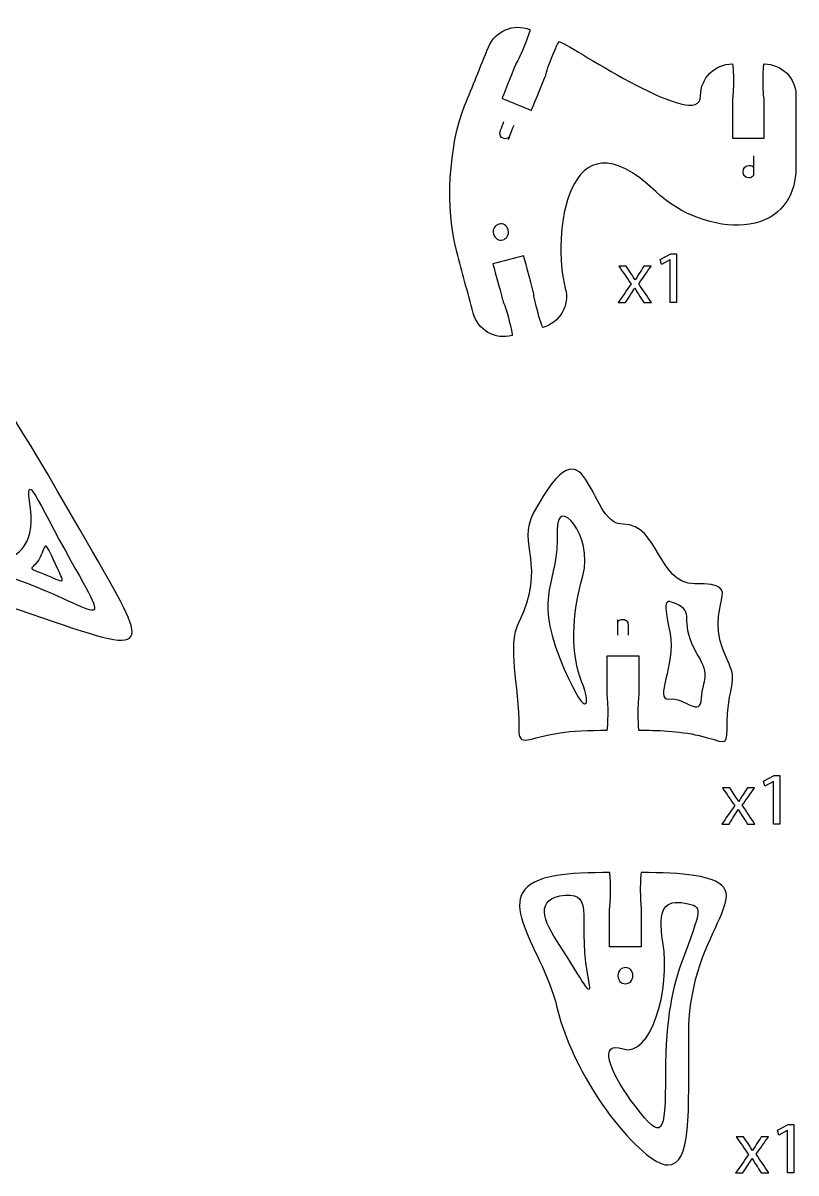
# Model space of a CAD drawing. Extents: x 0 to 1000, y 0 to 600.
# Drawn here: x 610.4 to 683.3, y 257.1 to 365.5 of the extents above; entities that cross this region are included whole.
import ezdxf

# ---------------------------------------------------------------- set-up
doc = ezdxf.new("R2010")
doc.units = 0
doc.header["$MEASUREMENT"] = 0
doc.layers.add('DEFAULT', color=7, linetype='CONTINUOUS')

msp = doc.modelspace()

# ---------------------------------------------------------------- linework, layer by layer
at = {"layer": 'DEFAULT', "color": 250}
for points in [[(671.4, 343.21), (671.39, 343.21), (670.59, 342.78), (670.47, 343.25), (671.47, 343.79), (672, 343.79), (672, 339.2), (671.4, 339.2)], [(681.16, 294.03), (681.15, 294.03), (680.35, 293.6), (680.23, 294.07), (681.23, 294.61), (681.76, 294.61), (681.76, 290.02), (681.16, 290.02)], [(682.47, 261.13), (682.45, 261.13), (681.65, 260.7), (681.53, 261.17), (682.54, 261.7), (683.07, 261.7), (683.07, 257.12), (682.47, 257.12)]]:
    msp.add_lwpolyline(points, close=True, dxfattribs=at)
at = {"layer": 'DEFAULT', "color": 1}
for points, knots in [([(651.29, 343.98), (651.81, 342.05), (652.32, 340.12), (652.84, 338.2), (653.27, 336.6), (654.91, 335.65), (656.52, 336.08), (656.57, 336.09), (656.41, 336.86), (656.16, 337.79), (655.91, 338.73), (655.66, 339.29), (655.61, 339.46), (655.38, 340.3), (654.7, 342.84), (654.7, 342.84), (655.67, 343.1), (656.63, 343.35), (657.6, 343.61), (657.6, 343.61), (658.28, 341.08), (658.51, 340.23), (658.55, 340.06), (658.61, 339.45), (658.86, 338.52), (659.11, 337.59), (659.36, 336.85), (659.41, 336.85), (661.01, 337.28), (661.96, 338.92), (661.53, 340.53), (660.23, 345.38), (661.63, 357.73), (670.05, 349.67), (674.69, 345.24), (683.28, 344.91), (683.28, 352.03), (683.28, 354.25), (683.28, 356.47), (683.28, 358.69), (683.28, 360.34), (681.94, 361.69), (680.28, 361.69), (680.23, 361.69), (680.18, 360.91), (680.18, 359.94), (680.18, 358.97), (680.28, 358.36), (680.28, 358.19), (680.28, 357.02), (680.28, 355.85), (680.28, 354.69), (679.28, 354.69), (678.28, 354.69), (677.28, 354.69), (677.28, 355.85), (677.28, 357.02), (677.28, 358.19), (677.28, 358.36), (677.38, 358.97), (677.38, 359.94), (677.38, 360.91), (677.34, 361.69), (677.28, 361.69), (675.62, 361.69), (674.28, 360.34), (674.28, 358.69), (674.28, 355.18), (662.5, 363.18), (660.96, 363.8), (660.92, 363.82), (660.58, 363.11), (660.22, 362.22), (659.85, 361.32), (659.72, 360.72), (659.65, 360.56), (659.32, 359.75), (658.34, 357.31), (658.34, 357.31), (657.41, 357.69), (656.48, 358.06), (655.56, 358.44), (655.56, 358.44), (656.54, 360.87), (656.87, 361.68), (656.94, 361.84), (657.26, 362.37), (657.62, 363.27), (657.98, 364.17), (658.24, 364.91), (658.18, 364.93), (656.65, 365.55), (654.9, 364.81), (654.28, 363.27), (653.53, 361.42), (652.78, 359.58), (652.03, 357.73), (650.52, 353.98), (650.2, 348.03), (651.29, 343.98)], [1, 1, 1, 1, 17.958081, 17.958081, 17.958081, 18.958081, 18.958081, 18.958081, 19.958081, 19.958081, 19.958081, 20.958081, 20.958081, 20.958081, 21.958081, 21.958081, 21.958081, 30.457734, 30.457734, 30.457734, 31.457734, 31.457734, 31.457734, 32.457734, 32.457734, 32.457734, 33.457734, 33.457734, 33.457734, 34.457734, 34.457734, 34.457734, 35.457734, 35.457734, 35.457734, 36.457734, 36.457734, 36.457734, 55.327734, 55.327734, 55.327734, 56.327734, 56.327734, 56.327734, 57.327734, 57.327734, 57.327734, 58.327734, 58.327734, 58.327734, 68.247734, 68.247734, 68.247734, 76.747734, 76.747734, 76.747734, 86.667734, 86.667734, 86.667734, 87.667734, 87.667734, 87.667734, 88.667734, 88.667734, 88.667734, 89.667734, 89.667734, 89.667734, 90.667734, 90.667734, 90.667734, 91.667734, 91.667734, 91.667734, 92.667734, 92.667734, 92.667734, 93.667734, 93.667734, 93.667734, 102.168939, 102.168939, 102.168939, 103.168939, 103.168939, 103.168939, 104.168939, 104.168939, 104.168939, 105.168939, 105.168939, 105.168939, 106.168939, 106.168939, 106.168939, 123.130522, 123.130522, 123.130522, 124.130522, 124.130522, 124.130522, 124.130522]), ([(609.95, 310.26), (597.16, 314.72), (596.97, 313.93), (584.68, 308.19), (574.92, 303.63), (566.31, 300.54), (566.31, 297.24), (566.31, 294.8), (564.32, 292.82), (561.86, 292.82), (561.81, 292.82), (561.76, 293.6), (561.76, 294.57), (561.76, 295.54), (561.86, 296.15), (561.86, 296.32), (561.86, 297.49), (561.86, 298.65), (561.86, 299.82), (560.86, 299.82), (559.86, 299.82), (558.86, 299.82), (558.86, 298.65), (558.86, 297.49), (558.86, 296.32), (558.86, 296.15), (558.96, 295.54), (558.96, 294.57), (558.96, 293.6), (558.92, 292.82), (558.86, 292.82), (556.11, 292.82), (556.4, 294.42), (553.36, 294.42), (550.32, 294.42), (550.61, 292.82), (547.86, 292.82), (547.8, 292.82), (547.76, 293.6), (547.76, 294.57), (547.76, 295.54), (547.86, 296.15), (547.86, 296.32), (547.86, 297.49), (547.86, 298.65), (547.86, 299.82), (546.86, 299.82), (545.86, 299.82), (544.86, 299.82), (544.86, 298.65), (544.86, 297.49), (544.86, 296.32), (544.86, 296.15), (544.96, 295.54), (544.96, 294.57), (544.96, 293.6), (544.91, 292.82), (544.86, 292.82), (542.4, 292.82), (540.41, 294.8), (540.41, 297.24), (540.41, 300.54), (531.8, 303.63), (522.04, 308.19), (509.75, 313.93), (509.56, 314.72), (496.77, 310.26), (483.88, 305.77), (484.02, 305.69), (489.78, 315.71), (502.95, 338.66), (499.56, 332.21), (506.86, 328.56), (513.6, 325.19), (527.13, 311.98), (536.98, 316.58), (546.01, 320.8), (546.48, 308.95), (553.36, 308.95), (560.24, 308.95), (560.7, 320.8), (569.73, 316.58), (579.59, 311.98), (593.13, 325.19), (599.86, 328.56), (607.16, 332.21), (603.77, 338.66), (616.94, 315.71), (622.7, 305.69), (622.84, 305.77), (609.95, 310.26)], [1, 1, 1, 1, 2, 2, 2, 3, 3, 3, 4, 4, 4, 5, 5, 5, 6, 6, 6, 15.92, 15.92, 15.92, 24.43, 24.43, 24.43, 34.35, 34.35, 34.35, 35.35, 35.35, 35.35, 36.35, 36.35, 36.35, 37.35, 37.35, 37.35, 38.35, 38.35, 38.35, 39.35, 39.35, 39.35, 40.35, 40.35, 40.35, 50.27, 50.27, 50.27, 58.78, 58.78, 58.78, 68.7, 68.7, 68.7, 69.7, 69.7, 69.7, 70.7, 70.7, 70.7, 71.7, 71.7, 71.7, 72.7, 72.7, 72.7, 73.7, 73.7, 73.7, 74.7, 74.7, 74.7, 75.7, 75.7, 75.7, 76.7, 76.7, 76.7, 77.7, 77.7, 77.7, 78.7, 78.7, 78.7, 79.7, 79.7, 79.7, 80.7, 80.7, 80.7, 81.7, 81.7, 81.7, 81.7]), ([(674.15, 298.36), (672.19, 298.81), (670.14, 298.87), (668.46, 298.87), (668.41, 298.87), (668.37, 299.65), (668.37, 300.62), (668.37, 301.59), (668.46, 302.2), (668.46, 302.37), (668.46, 303.54), (668.46, 304.71), (668.46, 305.87), (667.46, 305.87), (666.47, 305.87), (665.47, 305.87), (665.47, 304.71), (665.47, 303.54), (665.47, 302.37), (665.47, 302.2), (665.56, 301.59), (665.56, 300.62), (665.56, 299.65), (665.52, 298.87), (665.47, 298.87), (663.79, 298.87), (662.1, 298.79), (661.05, 298.63), (657.98, 298.15), (657.15, 297.2), (657.15, 298.95), (657.15, 303.41), (655.97, 306.67), (657.15, 309.07), (659.79, 314.47), (656.94, 316.4), (658.51, 319.32), (663.86, 329.28), (663.5, 318.28), (666.97, 318.28), (670.43, 318.28), (670.18, 312.68), (673.73, 312.68), (679.05, 312.68), (674.14, 310.95), (676.78, 305.54), (677.96, 303.14), (676.78, 303.41), (676.78, 298.95), (676.78, 297.19), (676.5, 297.82), (674.15, 298.36)], [1, 1, 1, 1, 2, 2, 2, 3, 3, 3, 4, 4, 4, 13.92, 13.92, 13.92, 22.42, 22.42, 22.42, 32.34, 32.34, 32.34, 33.34, 33.34, 33.34, 34.34, 34.34, 34.34, 35.34, 35.34, 35.34, 36.34, 36.34, 36.34, 37.34, 37.34, 37.34, 38.34, 38.34, 38.34, 39.34, 39.34, 39.34, 40.34, 40.34, 40.34, 41.34, 41.34, 41.34, 42.34, 42.34, 42.34, 43.34, 43.34, 43.34, 43.34]), ([(673.65, 285.18), (680.82, 283.98), (673.16, 280.64), (673.16, 270.2), (673.16, 262.62), (673.45, 257.88), (671.18, 257.88), (668.92, 257.88), (662.49, 265.38), (660.74, 272.76), (659.32, 278.74), (653.57, 283.98), (660.74, 285.18), (661.87, 285.37), (663.91, 285.44), (665.7, 285.44), (665.75, 285.44), (665.79, 284.66), (665.79, 283.69), (665.79, 282.72), (665.7, 282.11), (665.7, 281.94), (665.7, 280.77), (665.7, 279.6), (665.7, 278.44), (666.69, 278.44), (667.69, 278.44), (668.69, 278.44), (668.69, 279.6), (668.69, 280.77), (668.69, 281.94), (668.69, 282.11), (668.6, 282.72), (668.6, 283.69), (668.6, 284.66), (668.64, 285.44), (668.69, 285.44), (670.48, 285.44), (672.52, 285.37), (673.65, 285.18)], [1, 1, 1, 1, 2, 2, 2, 3, 3, 3, 4, 4, 4, 5, 5, 5, 6, 6, 6, 7, 7, 7, 8, 8, 8, 17.92, 17.92, 17.92, 26.42, 26.42, 26.42, 36.34, 36.34, 36.34, 37.34, 37.34, 37.34, 38.34, 38.34, 38.34, 39.34, 39.34, 39.34, 39.34])]:
    msp.add_open_spline(points, degree=3, knots=knots, dxfattribs=at)
at = {"layer": 'DEFAULT', "color": 250}
for points, knots in [([(656.21, 354.75), (656.09, 354.65), (655.88, 354.59), (655.66, 354.68), (655.48, 354.75), (655.23, 354.98), (655.42, 355.44), (655.53, 355.71), (655.64, 355.98), (655.74, 356.25)], [0, 0, 0, 0, 1, 1, 1, 2, 2, 2, 4.458617, 4.458617, 4.458617, 4.458617]), ([(656.66, 355.87), (656.53, 355.54), (656.4, 355.22), (656.27, 354.89), (656.21, 354.75), (656.17, 354.64), (656.13, 354.52)], [0, 0, 0, 0, 3.000883, 3.000883, 3.000883, 4.000883, 4.000883, 4.000883, 4.000883]), ([(679.27, 353.02), (679.27, 353.02), (679.26, 351.3), (679.27, 351.16), (679.18, 351.02), (679.03, 350.94), (678.83, 350.94), (678.52, 350.94), (678.29, 351.17), (678.29, 351.51), (678.29, 351.92), (678.57, 352.12), (678.86, 352.12), (679.03, 352.12), (679.2, 352.05), (679.27, 351.95)], [0, 0, 0, 0, 1, 1, 1, 2, 2, 2, 3, 3, 3, 4, 4, 4, 5, 5, 5, 5]), ([(656.13, 346.04), (656.27, 345.52), (655.97, 345.2), (655.63, 345.1), (655.25, 345), (654.89, 345.2), (654.77, 345.64), (654.64, 346.11), (654.88, 346.47), (655.27, 346.58), (655.67, 346.69), (656.02, 346.46), (656.13, 346.04)], [0, 0, 0, 0, 1, 1, 1, 2, 2, 2, 3, 3, 3, 4, 4, 4, 4]), ([(667.27, 342.61), (667.43, 342.37), (667.6, 342.13), (667.76, 341.88), (667.89, 341.69), (667.99, 341.51), (668.1, 341.32), (668.11, 341.32), (668.12, 341.32), (668.13, 341.32), (668.24, 341.53), (668.35, 341.7), (668.46, 341.89), (668.62, 342.13), (668.78, 342.37), (668.94, 342.61), (669.17, 342.61), (669.39, 342.61), (669.61, 342.61), (669.23, 342.06), (668.84, 341.51), (668.45, 340.96), (668.85, 340.38), (669.25, 339.79), (669.65, 339.2), (669.41, 339.2), (669.18, 339.2), (668.94, 339.2), (668.78, 339.46), (668.61, 339.71), (668.44, 339.97), (668.31, 340.17), (668.2, 340.36), (668.08, 340.56), (668.07, 340.56), (668.07, 340.56), (668.06, 340.56), (667.95, 340.36), (667.83, 340.17), (667.7, 339.97), (667.54, 339.71), (667.37, 339.46), (667.21, 339.2), (666.98, 339.2), (666.75, 339.2), (666.52, 339.2), (666.93, 339.78), (667.33, 340.36), (667.74, 340.94), (667.35, 341.5), (666.97, 342.06), (666.58, 342.61), (666.81, 342.61), (667.04, 342.61), (667.27, 342.61)], [1.96, 1.96, 1.96, 1.96, 4.456157, 4.456157, 4.456157, 5.456157, 5.456157, 5.456157, 5.516157, 5.516157, 5.516157, 6.516157, 6.516157, 6.516157, 8.984598, 8.984598, 8.984598, 10.884598, 10.884598, 10.884598, 16.611063, 16.611063, 16.611063, 22.657549, 22.657549, 22.657549, 24.657549, 24.657549, 24.657549, 27.259241, 27.259241, 27.259241, 28.259241, 28.259241, 28.259241, 28.299241, 28.299241, 28.299241, 29.299241, 29.299241, 29.299241, 31.890071, 31.890071, 31.890071, 33.830071, 33.830071, 33.830071, 39.849805, 39.849805, 39.849805, 45.614005, 45.614005, 45.614005, 47.574005, 47.574005, 47.574005, 47.574005]), ([(666.47, 307.84), (666.47, 308.19), (666.47, 308.54), (666.47, 308.9), (666.47, 309.05), (666.47, 309.17), (666.46, 309.29)], [0, 0, 0, 0, 3, 3, 3, 4, 4, 4, 4]), ([(666.47, 309.05), (666.54, 309.19), (666.71, 309.32), (666.95, 309.32), (667.15, 309.32), (667.46, 309.2), (667.46, 308.71), (667.46, 308.42), (667.46, 308.13), (667.46, 307.84)], [0, 0, 0, 0, 1, 1, 1, 2, 2, 2, 4.46, 4.46, 4.46, 4.46]), ([(677.03, 293.44), (677.2, 293.19), (677.36, 292.95), (677.52, 292.7), (677.65, 292.51), (677.75, 292.34), (677.87, 292.15), (677.87, 292.15), (677.88, 292.15), (677.89, 292.15), (678, 292.35), (678.11, 292.53), (678.23, 292.71), (678.39, 292.95), (678.55, 293.19), (678.71, 293.44), (678.93, 293.44), (679.15, 293.44), (679.38, 293.44), (678.99, 292.89), (678.6, 292.34), (678.21, 291.79), (678.61, 291.2), (679.01, 290.61), (679.41, 290.02), (679.18, 290.02), (678.94, 290.02), (678.71, 290.02), (678.54, 290.28), (678.37, 290.53), (678.2, 290.79), (678.07, 290.99), (677.96, 291.18), (677.84, 291.38), (677.83, 291.38), (677.83, 291.38), (677.82, 291.38), (677.71, 291.18), (677.59, 291), (677.46, 290.79), (677.3, 290.53), (677.13, 290.28), (676.97, 290.02), (676.74, 290.02), (676.51, 290.02), (676.29, 290.02), (676.69, 290.6), (677.09, 291.18), (677.5, 291.76), (677.11, 292.32), (676.73, 292.88), (676.34, 293.44), (676.57, 293.44), (676.8, 293.44), (677.03, 293.44)], [0, 0, 0, 0, 2.496157, 2.496157, 2.496157, 3.496157, 3.496157, 3.496157, 3.556157, 3.556157, 3.556157, 4.556157, 4.556157, 4.556157, 7.024598, 7.024598, 7.024598, 8.924598, 8.924598, 8.924598, 14.651063, 14.651063, 14.651063, 20.697549, 20.697549, 20.697549, 22.697549, 22.697549, 22.697549, 25.299241, 25.299241, 25.299241, 26.299241, 26.299241, 26.299241, 26.339241, 26.339241, 26.339241, 27.339241, 27.339241, 27.339241, 29.930071, 29.930071, 29.930071, 31.870071, 31.870071, 31.870071, 37.889805, 37.889805, 37.889805, 43.654005, 43.654005, 43.654005, 45.614005, 45.614005, 45.614005, 45.614005]), ([(666.49, 275.72), (666.49, 276.25), (666.86, 276.49), (667.21, 276.49), (667.6, 276.49), (667.9, 276.2), (667.9, 275.74), (667.9, 275.25), (667.59, 274.97), (667.18, 274.97), (666.77, 274.97), (666.49, 275.27), (666.49, 275.72)], [0, 0, 0, 0, 1, 1, 1, 2, 2, 2, 3, 3, 3, 4, 4, 4, 4]), ([(678.34, 260.53), (678.5, 260.29), (678.66, 260.04), (678.83, 259.8), (678.95, 259.61), (679.06, 259.43), (679.17, 259.24), (679.18, 259.24), (679.19, 259.24), (679.19, 259.24), (679.31, 259.45), (679.42, 259.62), (679.53, 259.81), (679.69, 260.05), (679.85, 260.29), (680.01, 260.53), (680.23, 260.53), (680.46, 260.53), (680.68, 260.53), (680.29, 259.98), (679.91, 259.43), (679.52, 258.88), (679.92, 258.29), (680.32, 257.71), (680.72, 257.12), (680.48, 257.12), (680.25, 257.12), (680.01, 257.12), (679.84, 257.37), (679.68, 257.63), (679.51, 257.89), (679.38, 258.09), (679.26, 258.28), (679.14, 258.48), (679.14, 258.48), (679.13, 258.48), (679.13, 258.48), (679.02, 258.28), (678.9, 258.09), (678.77, 257.89), (678.6, 257.63), (678.44, 257.37), (678.28, 257.12), (678.05, 257.12), (677.82, 257.12), (677.59, 257.12), (678, 257.7), (678.4, 258.28), (678.8, 258.86), (678.42, 259.42), (678.03, 259.98), (677.65, 260.53), (677.88, 260.53), (678.11, 260.53), (678.34, 260.53)], [0, 0, 0, 0, 2.496157, 2.496157, 2.496157, 3.496157, 3.496157, 3.496157, 3.556157, 3.556157, 3.556157, 4.556157, 4.556157, 4.556157, 7.024598, 7.024598, 7.024598, 8.924598, 8.924598, 8.924598, 14.651063, 14.651063, 14.651063, 20.697549, 20.697549, 20.697549, 22.697549, 22.697549, 22.697549, 25.299241, 25.299241, 25.299241, 26.299241, 26.299241, 26.299241, 26.339241, 26.339241, 26.339241, 27.339241, 27.339241, 27.339241, 29.930071, 29.930071, 29.930071, 31.870071, 31.870071, 31.870071, 37.889805, 37.889805, 37.889805, 43.654005, 43.654005, 43.654005, 45.614005, 45.614005, 45.614005, 45.614005])]:
    msp.add_open_spline(points, degree=3, knots=knots, dxfattribs=at)
at = {"layer": 'DEFAULT', "color": 5}
for points, knots in [([(606.89, 313.98), (617.13, 311.07), (619.47, 306.74), (614.94, 314.78), (611.69, 320.55), (610.47, 323.89), (611.09, 319.76), (612.16, 312.54), (602.71, 315.16), (606.89, 313.98)], [0, 0, 0, 0, 1, 1, 1, 2, 2, 2, 3, 3, 3, 3]), ([(660.76, 317.68), (660.63, 321.25), (664.26, 317.17), (663.18, 313.43), (662.1, 309.7), (662.05, 305.88), (663.07, 303.47), (664.09, 301.06), (663.47, 299.49), (660.99, 305.71), (658.52, 311.94), (660.94, 312.52), (660.76, 317.68)], [0, 0, 0, 0, 1, 1, 1, 2, 2, 2, 3, 3, 3, 4, 4, 4, 4]), ([(663.77, 274.87), (662.54, 280.89), (664.4, 283.56), (661.5, 283.31), (658.59, 283.05), (659.42, 280.9), (661, 278.58), (662.58, 276.25), (664.1, 273.25), (663.77, 274.87)], [0, 0, 0, 0, 1, 1, 1, 2, 2, 2, 3, 3, 3, 3])]:
    msp.add_open_spline(points, degree=3, knots=knots, dxfattribs=at)
at = {"layer": 'DEFAULT', "color": 3}
for points, knots in [([(611.88, 314.94), (612.64, 316.21), (612.21, 317.22), (613.46, 314.53), (614.36, 312.57), (614.46, 312.75), (612.7, 313.45), (610.46, 314.34), (611.25, 313.91), (611.88, 314.94)], [0, 0, 0, 0, 1, 1, 1, 2, 2, 2, 3, 3, 3, 3]), ([(673.97, 306.05), (675.33, 303.77), (674.47, 303.81), (674.38, 301.9), (674.3, 299.99), (672.81, 301.98), (671.31, 301.81), (669.82, 301.65), (671.97, 304.98), (671.4, 308), (670.81, 311.03), (670.73, 311.43), (672.23, 310.65), (673.72, 309.86), (672.22, 308.95), (673.97, 306.05)], [0, 0, 0, 0, 1, 1, 1, 2, 2, 2, 3, 3, 3, 4, 4, 4, 5, 5, 5, 5]), ([(667.72, 263.97), (670.38, 260.4), (670.96, 260.14), (670.96, 265.46), (670.96, 271.19), (671.46, 274.09), (672.46, 276.86), (674.37, 282.19), (674.62, 282.23), (672.79, 282.56), (670.96, 282.89), (670.17, 282.12), (670.73, 278.87), (671.5, 274.41), (669.56, 267.92), (666.97, 268.82), (664.62, 269.64), (665.7, 266.69), (667.72, 263.97)], [0, 0, 0, 0, 1, 1, 1, 2, 2, 2, 3, 3, 3, 4, 4, 4, 5, 5, 5, 6, 6, 6, 6])]:
    msp.add_open_spline(points, degree=3, knots=knots, dxfattribs=at)

doc.saveas('drawing.dxf')
